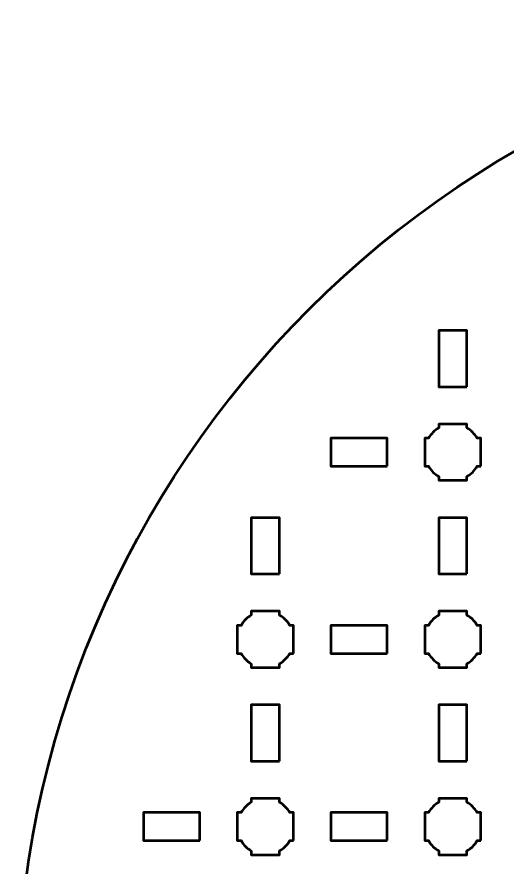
# Model space of a CAD drawing. Header units: centimetres. Extents: x -21.1 to 0.2, y -25.5 to -4.2.
# Drawn here: x -21.15 to -15.91, y -13.28 to -4.2 of the extents above; entities that cross this region are included whole.
import ezdxf

# ---------------------------------------------------------------- set-up
doc = ezdxf.new("R2010")
doc.units = ezdxf.units.CM
doc.header["$MEASUREMENT"] = 0
doc.layers.add('Layer 1', color=7, linetype='Continuous')

msp = doc.modelspace()

# ---------------------------------------------------------------- linework, layer by layer
at = {"layer": 'Layer 1', "color": 250, "lineweight": 53}
msp.add_ellipse((-10.5, -14.85), major_axis=(0, 10.65), ratio=1, dxfattribs=at)
at = {"layer": 'Layer 1', "lineweight": 53}
for points, knots in [([(-16.35002, -8.15), (-16.35002, -8.15), (-16.65002, -8.15), (-16.65002, -8.15), (-16.65002, -8.15), (-16.65002, -8.15), (-16.65002, -7.55), (-16.65002, -7.55), (-16.65002, -7.55), (-16.65002, -7.55), (-16.35002, -7.55), (-16.35002, -7.55), (-16.35002, -7.55), (-16.35002, -7.55), (-16.35002, -8.15), (-16.35002, -8.15)], [0, 0, 0, 0, 0.25, 0.25, 0.25, 0.25, 0.5, 0.5, 0.5, 0.5, 0.75, 0.75, 0.75, 0.75, 1, 1, 1, 1]), ([(-16.20002, -9), (-16.20002, -9), (-16.24017, -9), (-16.24017, -9), (-16.24017, -9), (-16.26652, -9.04553), (-16.30449, -9.0835), (-16.35002, -9.10985), (-16.35002, -9.10985), (-16.35002, -9.10985), (-16.35002, -9.15), (-16.35002, -9.15), (-16.35002, -9.15), (-16.35002, -9.15), (-16.50002, -9.15), (-16.50002, -9.15), (-16.50002, -9.15), (-16.50002, -9.15), (-16.65002, -9.15), (-16.65002, -9.15), (-16.65002, -9.15), (-16.65002, -9.15), (-16.65002, -9.10985), (-16.65002, -9.10985), (-16.65002, -9.10985), (-16.69555, -9.0835), (-16.73352, -9.04553), (-16.75987, -9), (-16.75987, -9), (-16.75987, -9), (-16.80002, -9), (-16.80002, -9), (-16.80002, -9), (-16.80002, -9), (-16.80002, -8.85), (-16.80002, -8.85), (-16.80002, -8.85), (-16.80002, -8.85), (-16.80002, -8.7), (-16.80002, -8.7), (-16.80002, -8.7), (-16.80002, -8.7), (-16.75987, -8.7), (-16.75987, -8.7), (-16.75987, -8.7), (-16.73352, -8.65447), (-16.69555, -8.6165), (-16.65002, -8.59015), (-16.65002, -8.59015), (-16.65002, -8.59015), (-16.65002, -8.55), (-16.65002, -8.55), (-16.65002, -8.55), (-16.65002, -8.55), (-16.50002, -8.55), (-16.50002, -8.55), (-16.50002, -8.55), (-16.50002, -8.55), (-16.35002, -8.55), (-16.35002, -8.55), (-16.35002, -8.55), (-16.35002, -8.55), (-16.35002, -8.59015), (-16.35002, -8.59015), (-16.35002, -8.59015), (-16.30449, -8.6165), (-16.26652, -8.65447), (-16.24017, -8.7), (-16.24017, -8.7), (-16.24017, -8.7), (-16.20002, -8.7), (-16.20002, -8.7), (-16.20002, -8.7), (-16.20002, -8.7), (-16.20002, -8.85), (-16.20002, -8.85), (-16.20002, -8.85), (-16.20002, -8.85), (-16.20002, -9), (-16.20002, -9)], [0, 0, 0, 0, 0.05, 0.05, 0.05, 0.05, 0.1, 0.1, 0.1, 0.1, 0.15, 0.15, 0.15, 0.15, 0.2, 0.2, 0.2, 0.2, 0.25, 0.25, 0.25, 0.25, 0.3, 0.3, 0.3, 0.3, 0.35, 0.35, 0.35, 0.35, 0.4, 0.4, 0.4, 0.4, 0.45, 0.45, 0.45, 0.45, 0.5, 0.5, 0.5, 0.5, 0.55, 0.55, 0.55, 0.55, 0.6, 0.6, 0.6, 0.6, 0.65, 0.65, 0.65, 0.65, 0.7, 0.7, 0.7, 0.7, 0.75, 0.75, 0.75, 0.75, 0.8, 0.8, 0.8, 0.8, 0.85, 0.85, 0.85, 0.85, 0.9, 0.9, 0.9, 0.9, 0.95, 0.95, 0.95, 0.95, 1, 1, 1, 1]), ([(-17.20002, -9), (-17.20002, -9), (-17.80002, -9), (-17.80002, -9), (-17.80002, -9), (-17.80002, -9), (-17.80002, -8.7), (-17.80002, -8.7), (-17.80002, -8.7), (-17.80002, -8.7), (-17.20002, -8.7), (-17.20002, -8.7), (-17.20002, -8.7), (-17.20002, -8.7), (-17.20002, -9), (-17.20002, -9)], [0, 0, 0, 0, 0.25, 0.25, 0.25, 0.25, 0.5, 0.5, 0.5, 0.5, 0.75, 0.75, 0.75, 0.75, 1, 1, 1, 1]), ([(-18.35002, -10.15), (-18.35002, -10.15), (-18.65002, -10.15), (-18.65002, -10.15), (-18.65002, -10.15), (-18.65002, -10.15), (-18.65002, -9.55), (-18.65002, -9.55), (-18.65002, -9.55), (-18.65002, -9.55), (-18.35002, -9.55), (-18.35002, -9.55), (-18.35002, -9.55), (-18.35002, -9.55), (-18.35002, -10.15), (-18.35002, -10.15)], [0, 0, 0, 0, 0.25, 0.25, 0.25, 0.25, 0.5, 0.5, 0.5, 0.5, 0.75, 0.75, 0.75, 0.75, 1, 1, 1, 1]), ([(-16.35002, -10.15), (-16.35002, -10.15), (-16.65002, -10.15), (-16.65002, -10.15), (-16.65002, -10.15), (-16.65002, -10.15), (-16.65002, -9.55), (-16.65002, -9.55), (-16.65002, -9.55), (-16.65002, -9.55), (-16.35002, -9.55), (-16.35002, -9.55), (-16.35002, -9.55), (-16.35002, -9.55), (-16.35002, -10.15), (-16.35002, -10.15)], [0, 0, 0, 0, 0.25, 0.25, 0.25, 0.25, 0.5, 0.5, 0.5, 0.5, 0.75, 0.75, 0.75, 0.75, 1, 1, 1, 1]), ([(-18.20002, -11), (-18.20002, -11), (-18.24017, -11), (-18.24017, -11), (-18.24017, -11), (-18.26652, -11.04553), (-18.30449, -11.0835), (-18.35002, -11.10985), (-18.35002, -11.10985), (-18.35002, -11.10985), (-18.35002, -11.15), (-18.35002, -11.15), (-18.35002, -11.15), (-18.35002, -11.15), (-18.50002, -11.15), (-18.50002, -11.15), (-18.50002, -11.15), (-18.50002, -11.15), (-18.65002, -11.15), (-18.65002, -11.15), (-18.65002, -11.15), (-18.65002, -11.15), (-18.65002, -11.10985), (-18.65002, -11.10985), (-18.65002, -11.10985), (-18.69555, -11.0835), (-18.73352, -11.04553), (-18.75987, -11), (-18.75987, -11), (-18.75987, -11), (-18.80002, -11), (-18.80002, -11), (-18.80002, -11), (-18.80002, -11), (-18.80002, -10.85), (-18.80002, -10.85), (-18.80002, -10.85), (-18.80002, -10.85), (-18.80002, -10.7), (-18.80002, -10.7), (-18.80002, -10.7), (-18.80002, -10.7), (-18.75987, -10.7), (-18.75987, -10.7), (-18.75987, -10.7), (-18.73352, -10.65447), (-18.69555, -10.6165), (-18.65002, -10.59015), (-18.65002, -10.59015), (-18.65002, -10.59015), (-18.65002, -10.55), (-18.65002, -10.55), (-18.65002, -10.55), (-18.65002, -10.55), (-18.50002, -10.55), (-18.50002, -10.55), (-18.50002, -10.55), (-18.50002, -10.55), (-18.35002, -10.55), (-18.35002, -10.55), (-18.35002, -10.55), (-18.35002, -10.55), (-18.35002, -10.59015), (-18.35002, -10.59015), (-18.35002, -10.59015), (-18.30449, -10.6165), (-18.26652, -10.65447), (-18.24017, -10.7), (-18.24017, -10.7), (-18.24017, -10.7), (-18.20002, -10.7), (-18.20002, -10.7), (-18.20002, -10.7), (-18.20002, -10.7), (-18.20002, -10.85), (-18.20002, -10.85), (-18.20002, -10.85), (-18.20002, -10.85), (-18.20002, -11), (-18.20002, -11)], [0, 0, 0, 0, 0.05, 0.05, 0.05, 0.05, 0.1, 0.1, 0.1, 0.1, 0.15, 0.15, 0.15, 0.15, 0.2, 0.2, 0.2, 0.2, 0.25, 0.25, 0.25, 0.25, 0.3, 0.3, 0.3, 0.3, 0.35, 0.35, 0.35, 0.35, 0.4, 0.4, 0.4, 0.4, 0.45, 0.45, 0.45, 0.45, 0.5, 0.5, 0.5, 0.5, 0.55, 0.55, 0.55, 0.55, 0.6, 0.6, 0.6, 0.6, 0.65, 0.65, 0.65, 0.65, 0.7, 0.7, 0.7, 0.7, 0.75, 0.75, 0.75, 0.75, 0.8, 0.8, 0.8, 0.8, 0.85, 0.85, 0.85, 0.85, 0.9, 0.9, 0.9, 0.9, 0.95, 0.95, 0.95, 0.95, 1, 1, 1, 1]), ([(-16.20002, -11), (-16.20002, -11), (-16.24017, -11), (-16.24017, -11), (-16.24017, -11), (-16.26652, -11.04553), (-16.30449, -11.0835), (-16.35002, -11.10985), (-16.35002, -11.10985), (-16.35002, -11.10985), (-16.35002, -11.15), (-16.35002, -11.15), (-16.35002, -11.15), (-16.35002, -11.15), (-16.50002, -11.15), (-16.50002, -11.15), (-16.50002, -11.15), (-16.50002, -11.15), (-16.65002, -11.15), (-16.65002, -11.15), (-16.65002, -11.15), (-16.65002, -11.15), (-16.65002, -11.10985), (-16.65002, -11.10985), (-16.65002, -11.10985), (-16.69555, -11.0835), (-16.73352, -11.04553), (-16.75987, -11), (-16.75987, -11), (-16.75987, -11), (-16.80002, -11), (-16.80002, -11), (-16.80002, -11), (-16.80002, -11), (-16.80002, -10.85), (-16.80002, -10.85), (-16.80002, -10.85), (-16.80002, -10.85), (-16.80002, -10.7), (-16.80002, -10.7), (-16.80002, -10.7), (-16.80002, -10.7), (-16.75987, -10.7), (-16.75987, -10.7), (-16.75987, -10.7), (-16.73352, -10.65447), (-16.69555, -10.6165), (-16.65002, -10.59015), (-16.65002, -10.59015), (-16.65002, -10.59015), (-16.65002, -10.55), (-16.65002, -10.55), (-16.65002, -10.55), (-16.65002, -10.55), (-16.50002, -10.55), (-16.50002, -10.55), (-16.50002, -10.55), (-16.50002, -10.55), (-16.35002, -10.55), (-16.35002, -10.55), (-16.35002, -10.55), (-16.35002, -10.55), (-16.35002, -10.59015), (-16.35002, -10.59015), (-16.35002, -10.59015), (-16.30449, -10.6165), (-16.26652, -10.65447), (-16.24017, -10.7), (-16.24017, -10.7), (-16.24017, -10.7), (-16.20002, -10.7), (-16.20002, -10.7), (-16.20002, -10.7), (-16.20002, -10.7), (-16.20002, -10.85), (-16.20002, -10.85), (-16.20002, -10.85), (-16.20002, -10.85), (-16.20002, -11), (-16.20002, -11)], [0, 0, 0, 0, 0.05, 0.05, 0.05, 0.05, 0.1, 0.1, 0.1, 0.1, 0.15, 0.15, 0.15, 0.15, 0.2, 0.2, 0.2, 0.2, 0.25, 0.25, 0.25, 0.25, 0.3, 0.3, 0.3, 0.3, 0.35, 0.35, 0.35, 0.35, 0.4, 0.4, 0.4, 0.4, 0.45, 0.45, 0.45, 0.45, 0.5, 0.5, 0.5, 0.5, 0.55, 0.55, 0.55, 0.55, 0.6, 0.6, 0.6, 0.6, 0.65, 0.65, 0.65, 0.65, 0.7, 0.7, 0.7, 0.7, 0.75, 0.75, 0.75, 0.75, 0.8, 0.8, 0.8, 0.8, 0.85, 0.85, 0.85, 0.85, 0.9, 0.9, 0.9, 0.9, 0.95, 0.95, 0.95, 0.95, 1, 1, 1, 1]), ([(-17.20002, -11), (-17.20002, -11), (-17.80002, -11), (-17.80002, -11), (-17.80002, -11), (-17.80002, -11), (-17.80002, -10.7), (-17.80002, -10.7), (-17.80002, -10.7), (-17.80002, -10.7), (-17.20002, -10.7), (-17.20002, -10.7), (-17.20002, -10.7), (-17.20002, -10.7), (-17.20002, -11), (-17.20002, -11)], [0, 0, 0, 0, 0.25, 0.25, 0.25, 0.25, 0.5, 0.5, 0.5, 0.5, 0.75, 0.75, 0.75, 0.75, 1, 1, 1, 1]), ([(-18.35002, -12.15), (-18.35002, -12.15), (-18.65002, -12.15), (-18.65002, -12.15), (-18.65002, -12.15), (-18.65002, -12.15), (-18.65002, -11.55), (-18.65002, -11.55), (-18.65002, -11.55), (-18.65002, -11.55), (-18.35002, -11.55), (-18.35002, -11.55), (-18.35002, -11.55), (-18.35002, -11.55), (-18.35002, -12.15), (-18.35002, -12.15)], [0, 0, 0, 0, 0.25, 0.25, 0.25, 0.25, 0.5, 0.5, 0.5, 0.5, 0.75, 0.75, 0.75, 0.75, 1, 1, 1, 1]), ([(-16.35002, -12.15), (-16.35002, -12.15), (-16.65002, -12.15), (-16.65002, -12.15), (-16.65002, -12.15), (-16.65002, -12.15), (-16.65002, -11.55), (-16.65002, -11.55), (-16.65002, -11.55), (-16.65002, -11.55), (-16.35002, -11.55), (-16.35002, -11.55), (-16.35002, -11.55), (-16.35002, -11.55), (-16.35002, -12.15), (-16.35002, -12.15)], [0, 0, 0, 0, 0.25, 0.25, 0.25, 0.25, 0.5, 0.5, 0.5, 0.5, 0.75, 0.75, 0.75, 0.75, 1, 1, 1, 1]), ([(-18.20002, -13), (-18.20002, -13), (-18.24017, -13), (-18.24017, -13), (-18.24017, -13), (-18.26652, -13.04553), (-18.30449, -13.0835), (-18.35002, -13.10985), (-18.35002, -13.10985), (-18.35002, -13.10985), (-18.35002, -13.15), (-18.35002, -13.15), (-18.35002, -13.15), (-18.35002, -13.15), (-18.50002, -13.15), (-18.50002, -13.15), (-18.50002, -13.15), (-18.50002, -13.15), (-18.65002, -13.15), (-18.65002, -13.15), (-18.65002, -13.15), (-18.65002, -13.15), (-18.65002, -13.10985), (-18.65002, -13.10985), (-18.65002, -13.10985), (-18.69555, -13.0835), (-18.73352, -13.04553), (-18.75987, -13), (-18.75987, -13), (-18.75987, -13), (-18.80002, -13), (-18.80002, -13), (-18.80002, -13), (-18.80002, -13), (-18.80002, -12.85), (-18.80002, -12.85), (-18.80002, -12.85), (-18.80002, -12.85), (-18.80002, -12.7), (-18.80002, -12.7), (-18.80002, -12.7), (-18.80002, -12.7), (-18.75987, -12.7), (-18.75987, -12.7), (-18.75987, -12.7), (-18.73352, -12.65447), (-18.69555, -12.6165), (-18.65002, -12.59015), (-18.65002, -12.59015), (-18.65002, -12.59015), (-18.65002, -12.55), (-18.65002, -12.55), (-18.65002, -12.55), (-18.65002, -12.55), (-18.50002, -12.55), (-18.50002, -12.55), (-18.50002, -12.55), (-18.50002, -12.55), (-18.35002, -12.55), (-18.35002, -12.55), (-18.35002, -12.55), (-18.35002, -12.55), (-18.35002, -12.59015), (-18.35002, -12.59015), (-18.35002, -12.59015), (-18.30449, -12.6165), (-18.26652, -12.65447), (-18.24017, -12.7), (-18.24017, -12.7), (-18.24017, -12.7), (-18.20002, -12.7), (-18.20002, -12.7), (-18.20002, -12.7), (-18.20002, -12.7), (-18.20002, -12.85), (-18.20002, -12.85), (-18.20002, -12.85), (-18.20002, -12.85), (-18.20002, -13), (-18.20002, -13)], [0, 0, 0, 0, 0.05, 0.05, 0.05, 0.05, 0.1, 0.1, 0.1, 0.1, 0.15, 0.15, 0.15, 0.15, 0.2, 0.2, 0.2, 0.2, 0.25, 0.25, 0.25, 0.25, 0.3, 0.3, 0.3, 0.3, 0.35, 0.35, 0.35, 0.35, 0.4, 0.4, 0.4, 0.4, 0.45, 0.45, 0.45, 0.45, 0.5, 0.5, 0.5, 0.5, 0.55, 0.55, 0.55, 0.55, 0.6, 0.6, 0.6, 0.6, 0.65, 0.65, 0.65, 0.65, 0.7, 0.7, 0.7, 0.7, 0.75, 0.75, 0.75, 0.75, 0.8, 0.8, 0.8, 0.8, 0.85, 0.85, 0.85, 0.85, 0.9, 0.9, 0.9, 0.9, 0.95, 0.95, 0.95, 0.95, 1, 1, 1, 1]), ([(-16.20002, -13), (-16.20002, -13), (-16.24017, -13), (-16.24017, -13), (-16.24017, -13), (-16.26652, -13.04553), (-16.30449, -13.0835), (-16.35002, -13.10985), (-16.35002, -13.10985), (-16.35002, -13.10985), (-16.35002, -13.15), (-16.35002, -13.15), (-16.35002, -13.15), (-16.35002, -13.15), (-16.50002, -13.15), (-16.50002, -13.15), (-16.50002, -13.15), (-16.50002, -13.15), (-16.65002, -13.15), (-16.65002, -13.15), (-16.65002, -13.15), (-16.65002, -13.15), (-16.65002, -13.10985), (-16.65002, -13.10985), (-16.65002, -13.10985), (-16.69555, -13.0835), (-16.73352, -13.04553), (-16.75987, -13), (-16.75987, -13), (-16.75987, -13), (-16.80002, -13), (-16.80002, -13), (-16.80002, -13), (-16.80002, -13), (-16.80002, -12.85), (-16.80002, -12.85), (-16.80002, -12.85), (-16.80002, -12.85), (-16.80002, -12.7), (-16.80002, -12.7), (-16.80002, -12.7), (-16.80002, -12.7), (-16.75987, -12.7), (-16.75987, -12.7), (-16.75987, -12.7), (-16.73352, -12.65447), (-16.69555, -12.6165), (-16.65002, -12.59015), (-16.65002, -12.59015), (-16.65002, -12.59015), (-16.65002, -12.55), (-16.65002, -12.55), (-16.65002, -12.55), (-16.65002, -12.55), (-16.50002, -12.55), (-16.50002, -12.55), (-16.50002, -12.55), (-16.50002, -12.55), (-16.35002, -12.55), (-16.35002, -12.55), (-16.35002, -12.55), (-16.35002, -12.55), (-16.35002, -12.59015), (-16.35002, -12.59015), (-16.35002, -12.59015), (-16.30449, -12.6165), (-16.26652, -12.65447), (-16.24017, -12.7), (-16.24017, -12.7), (-16.24017, -12.7), (-16.20002, -12.7), (-16.20002, -12.7), (-16.20002, -12.7), (-16.20002, -12.7), (-16.20002, -12.85), (-16.20002, -12.85), (-16.20002, -12.85), (-16.20002, -12.85), (-16.20002, -13), (-16.20002, -13)], [0, 0, 0, 0, 0.05, 0.05, 0.05, 0.05, 0.1, 0.1, 0.1, 0.1, 0.15, 0.15, 0.15, 0.15, 0.2, 0.2, 0.2, 0.2, 0.25, 0.25, 0.25, 0.25, 0.3, 0.3, 0.3, 0.3, 0.35, 0.35, 0.35, 0.35, 0.4, 0.4, 0.4, 0.4, 0.45, 0.45, 0.45, 0.45, 0.5, 0.5, 0.5, 0.5, 0.55, 0.55, 0.55, 0.55, 0.6, 0.6, 0.6, 0.6, 0.65, 0.65, 0.65, 0.65, 0.7, 0.7, 0.7, 0.7, 0.75, 0.75, 0.75, 0.75, 0.8, 0.8, 0.8, 0.8, 0.85, 0.85, 0.85, 0.85, 0.9, 0.9, 0.9, 0.9, 0.95, 0.95, 0.95, 0.95, 1, 1, 1, 1]), ([(-19.20002, -13), (-19.20002, -13), (-19.80002, -13), (-19.80002, -13), (-19.80002, -13), (-19.80002, -13), (-19.80002, -12.7), (-19.80002, -12.7), (-19.80002, -12.7), (-19.80002, -12.7), (-19.20002, -12.7), (-19.20002, -12.7), (-19.20002, -12.7), (-19.20002, -12.7), (-19.20002, -13), (-19.20002, -13)], [0, 0, 0, 0, 0.25, 0.25, 0.25, 0.25, 0.5, 0.5, 0.5, 0.5, 0.75, 0.75, 0.75, 0.75, 1, 1, 1, 1]), ([(-17.20002, -13), (-17.20002, -13), (-17.80002, -13), (-17.80002, -13), (-17.80002, -13), (-17.80002, -13), (-17.80002, -12.7), (-17.80002, -12.7), (-17.80002, -12.7), (-17.80002, -12.7), (-17.20002, -12.7), (-17.20002, -12.7), (-17.20002, -12.7), (-17.20002, -12.7), (-17.20002, -13), (-17.20002, -13)], [0, 0, 0, 0, 0.25, 0.25, 0.25, 0.25, 0.5, 0.5, 0.5, 0.5, 0.75, 0.75, 0.75, 0.75, 1, 1, 1, 1])]:
    msp.add_open_spline(points, degree=3, knots=knots, dxfattribs=at)

doc.saveas('drawing.dxf')
